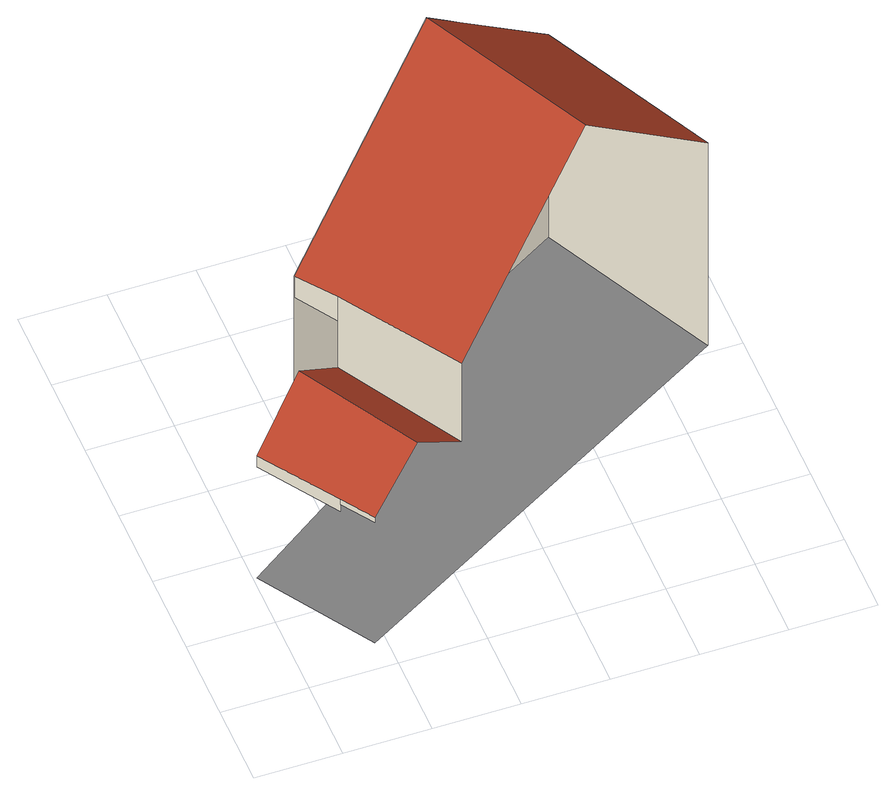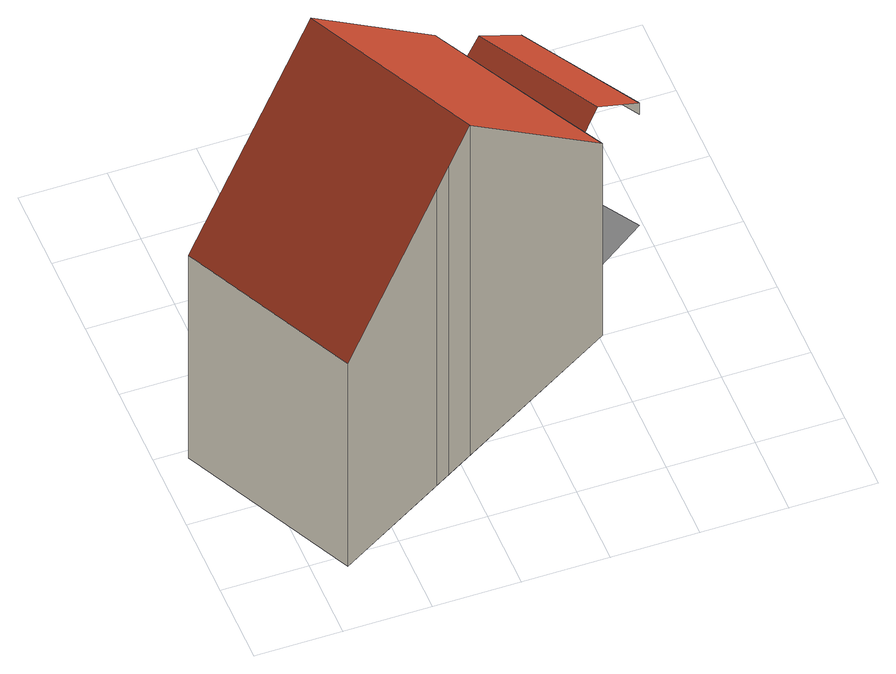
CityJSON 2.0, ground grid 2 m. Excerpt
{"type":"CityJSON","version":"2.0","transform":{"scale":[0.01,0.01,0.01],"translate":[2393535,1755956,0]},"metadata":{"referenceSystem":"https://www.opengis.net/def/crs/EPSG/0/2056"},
"CityObjects":{
"building1":{"type":"Building","attributes":{"TerrainHeight":2.51,"bron_tex":"UltraCAM-X 10cm juni 2008","voll_tex":"complete","bron_geo":"Lidar 15-30 punten - nov. 2008","status":"1"},"geometry":[{"type":"MultiSurface","lod":"2","boundaries":[[[0,1,2,3,4]],[[4,3,5,6]],[[7,8,9,10,11,12]],[[8,13,14,15,9]],[[16,17,18,19,20,21,22]],[[2,1,23,24]],[[1,0,25,26]],[[8,7,27,28]],[[7,12,29,27]],[[12,11,17,29]],[[11,10,18,17]],[[13,8,28,16]],[[15,14,6,5]],[[14,13,30,31]]],"semantics":{"surfaces":[{"type":"RoofSurface"},{"type":"GroundSurface"},{"type":"WallSurface"}],"values":[0,0,0,0,1,2,2,2,2,2,2,2,2,2]}}]}
},
"vertices":[
[8,332,377],[125,147,384],[174,71,387],[296,141,502],[135,419,502],[421,213,384],[254,502,384],[633,858,951],[573,822,1019],[776,417,1019],[1128,620,625],[924,1029,625],[668,878,912],[192,599,592],[254,502,604],[421,213,624],[192,599,0],[924,1029,0],[1128,620,0],[174,71,0],[125,147,0],[8,332,0],[254,502,0],[125,147,369],[174,71,371],[8,332,343],[125,147,348],[633,858,0],[573,822,0],[668,878,0],[192,599,528],[254,502,528]
]}
